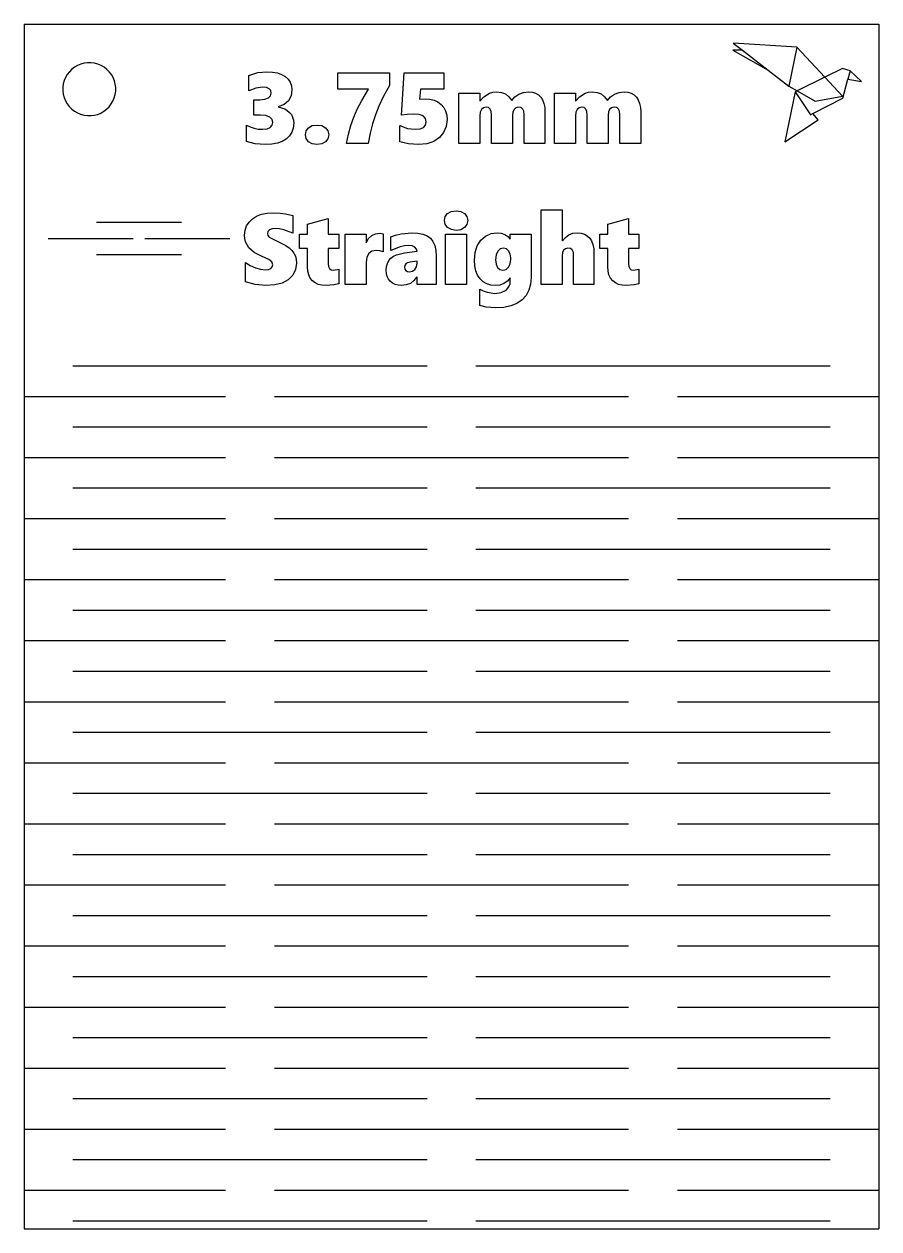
# Model space of a CAD drawing. Extents: x -223 to 223, y -314 to 314.
# Drawn here: x 118.2 to 223.1, y -154 to -6 of the extents above; entities that cross this region are included whole.
import ezdxf

# ---------------------------------------------------------------- set-up
doc = ezdxf.new("R2010")
doc.units = 0
doc.header["$MEASUREMENT"] = 0
doc.layers.get('0').update_dxf_attribs({"linetype": 'CONTINUOUS'})

msp = doc.modelspace()

# ---------------------------------------------------------------- linework, layer by layer
for p, q in [((118.16, -5.99), (223.11, -5.99)), ((118.16, -5.99), (118.18, -51.71)), ((223.11, -5.99), (223.11, -51.71)), ((213.02, -8.84), (205.23, -8.32)), ((205.23, -8.32), (206.37, -9.2)), ((213.02, -8.84), (212.04, -13.59)), ((216.47, -12.51), (213.02, -8.84)), ((205.18, -9.2), (209.52, -11.64)), ((206.37, -9.2), (205.18, -9.2)), ((206.37, -9.2), (209.52, -11.64)), ((123.72, -11.83), (123.46, -12.17)), ((124.03, -11.53), (123.72, -11.83)), ((124.36, -11.28), (124.03, -11.53)), ((124.73, -11.07), (124.36, -11.28)), ((125.13, -10.9), (124.73, -11.07)), ((125.54, -10.8), (125.13, -10.9)), ((125.96, -10.74), (125.54, -10.8)), ((126.39, -10.74), (125.96, -10.74)), ((126.81, -10.8), (126.39, -10.74)), ((127.22, -10.91), (126.81, -10.8)), ((127.61, -11.08), (127.22, -10.91)), ((127.98, -11.29), (127.61, -11.08)), ((128.31, -11.55), (127.98, -11.29)), ((128.61, -11.85), (128.31, -11.55)), ((209.52, -11.64), (212.04, -13.59)), ((218.65, -11.44), (216.47, -12.51)), ((219.57, -11.73), (218.65, -11.44)), ((219.57, -11.73), (219.28, -12.73)), ((220.98, -13.03), (219.57, -11.73)), ((123.09, -12.93), (122.97, -13.34)), ((123.25, -12.54), (123.09, -12.93)), ((123.46, -12.17), (123.25, -12.54)), ((128.87, -12.19), (128.61, -11.85)), ((129.08, -12.56), (128.87, -12.19)), ((129.24, -12.96), (129.08, -12.56)), ((129.35, -13.37), (129.24, -12.96)), ((145.76, -12.28), (146.84, -11.95)), ((145.76, -14.2), (145.76, -12.28)), ((146.84, -11.95), (147.97, -11.84)), ((147.97, -11.84), (148.65, -11.88)), ((148.65, -11.88), (149.25, -11.99)), ((149.25, -11.99), (149.77, -12.17)), ((149.77, -12.17), (150.22, -12.43)), ((150.22, -12.43), (150.58, -12.75)), ((150.58, -12.75), (150.83, -13.13)), ((150.83, -13.13), (150.98, -13.56)), ((156.69, -13.99), (156.69, -11.99)), ((156.69, -11.99), (163.02, -11.99)), ((163.02, -11.99), (163.02, -13.51)), ((164.49, -17.19), (164.82, -11.99)), ((164.82, -11.99), (169.71, -11.99)), ((169.71, -11.99), (169.71, -13.99)), ((216.47, -12.51), (213.07, -14.19)), ((218.63, -14.82), (216.47, -12.51)), ((218.67, -15.09), (219.28, -12.73)), ((219.28, -12.73), (220.98, -13.03)), ((122.92, -13.76), (122.91, -14.18)), ((122.91, -14.18), (122.97, -14.61)), ((122.97, -13.34), (122.92, -13.76)), ((122.97, -14.61), (123.08, -15.02)), ((129.23, -15.04), (129.34, -14.63)), ((129.34, -14.63), (129.4, -14.21)), ((129.4, -13.79), (129.35, -13.37)), ((129.4, -14.21), (129.4, -13.79)), ((146.6, -13.84), (145.76, -14.2)), ((147.44, -13.72), (146.6, -13.84)), ((147.91, -13.77), (147.44, -13.72)), ((148.24, -13.92), (147.91, -13.77)), ((148.16, -15.05), (148.42, -14.79)), ((148.44, -14.15), (148.24, -13.92)), ((148.42, -14.79), (148.51, -14.46)), ((148.51, -14.46), (148.44, -14.15)), ((150.93, -14.8), (150.6, -15.41)), ((151.04, -14.05), (150.93, -14.8)), ((150.98, -13.56), (151.04, -14.05)), ((160.46, -13.99), (156.69, -13.99)), ((159.64, -15.36), (160.46, -13.99)), ((163.02, -13.51), (162.26, -14.92)), ((166.81, -13.99), (166.72, -15.21)), ((169.71, -13.99), (166.81, -13.99)), ((171.53, -20.64), (171.53, -14.46)), ((171.53, -14.46), (174.1, -14.46)), ((174.1, -14.46), (174.1, -15.44)), ((174.59, -14.91), (175.3, -14.48)), ((175.3, -14.48), (175.72, -14.35)), ((175.72, -14.35), (176.16, -14.31)), ((176.16, -14.31), (176.77, -14.38)), ((176.77, -14.38), (177.27, -14.57)), ((177.27, -14.57), (177.68, -14.91)), ((178.4, -14.93), (178.89, -14.59)), ((178.89, -14.59), (179.47, -14.38)), ((179.47, -14.38), (180.1, -14.31)), ((180.1, -14.31), (180.56, -14.35)), ((180.56, -14.35), (180.96, -14.47)), ((180.96, -14.47), (181.3, -14.67)), ((181.3, -14.67), (181.59, -14.95)), ((183.27, -20.64), (183.27, -14.46)), ((183.27, -14.46), (185.85, -14.46)), ((185.85, -14.46), (185.85, -15.44)), ((186.33, -14.91), (187.05, -14.48)), ((187.05, -14.48), (187.46, -14.35)), ((187.46, -14.35), (187.91, -14.31)), ((187.91, -14.31), (188.52, -14.38)), ((188.52, -14.38), (189.02, -14.57)), ((189.02, -14.57), (189.43, -14.91)), ((190.15, -14.93), (190.64, -14.59)), ((190.64, -14.59), (191.21, -14.38)), ((191.21, -14.38), (191.85, -14.31)), ((191.85, -14.31), (192.3, -14.35)), ((192.3, -14.35), (192.7, -14.47)), ((192.7, -14.47), (193.05, -14.67)), ((193.05, -14.67), (193.34, -14.95)), ((212.84, -14.3), (211.57, -20.45)), ((212.04, -13.59), (213.07, -14.19)), ((213.07, -14.19), (212.84, -14.3)), ((212.84, -14.3), (214.71, -17.14)), ((213.07, -14.19), (215.28, -15.46)), ((123.08, -15.02), (123.24, -15.41)), ((123.24, -15.41), (123.45, -15.78)), ((123.45, -15.78), (123.71, -16.12)), ((123.71, -16.12), (124, -16.42)), ((128.29, -16.44), (128.59, -16.14)), ((128.59, -16.14), (128.85, -15.8)), ((128.85, -15.8), (129.07, -15.44)), ((129.07, -15.44), (129.23, -15.04)), ((146.35, -17.17), (146.35, -15.28)), ((146.35, -15.28), (147.08, -15.28)), ((147.08, -15.28), (147.72, -15.22)), ((147.72, -15.22), (148.16, -15.05)), ((150.07, -15.86), (149.37, -16.13)), ((149.37, -16.13), (149.37, -16.16)), ((149.37, -16.16), (150.15, -16.39)), ((150.6, -15.41), (150.07, -15.86)), ((159.05, -16.45), (159.64, -15.36)), ((161.72, -16.08), (161.3, -17.13)), ((162.26, -14.92), (161.72, -16.08)), ((166.72, -15.21), (167.38, -15.17)), ((167.38, -15.17), (167.98, -15.21)), ((167.98, -15.21), (168.51, -15.34)), ((168.51, -15.34), (168.97, -15.55)), ((168.97, -15.55), (169.37, -15.85)), ((169.37, -15.85), (169.68, -16.23)), ((169.68, -16.23), (169.91, -16.66)), ((174.12, -15.44), (174.59, -14.91)), ((174.55, -16.26), (174.3, -16.47)), ((174.89, -16.2), (174.55, -16.26)), ((175.17, -16.25), (174.89, -16.2)), ((175.37, -16.43), (175.17, -16.25)), ((177.68, -14.91), (178.02, -15.39)), ((178.02, -15.39), (178.4, -14.93)), ((178.55, -16.26), (178.31, -16.46)), ((178.86, -16.2), (178.55, -16.26)), ((179.17, -16.25), (178.86, -16.2)), ((179.38, -16.42), (179.17, -16.25)), ((181.59, -14.95), (181.82, -15.3)), ((181.82, -15.3), (181.98, -15.72)), ((181.98, -15.72), (182.08, -16.21)), ((182.08, -16.21), (182.11, -16.77)), ((185.87, -15.44), (186.33, -14.91)), ((186.29, -16.26), (186.05, -16.47)), ((186.64, -16.2), (186.29, -16.26)), ((186.92, -16.25), (186.64, -16.2)), ((187.12, -16.43), (186.92, -16.25)), ((189.43, -14.91), (189.77, -15.39)), ((189.77, -15.39), (190.15, -14.93)), ((190.29, -16.26), (190.05, -16.46)), ((190.61, -16.2), (190.29, -16.26)), ((190.92, -16.25), (190.61, -16.2)), ((191.13, -16.42), (190.92, -16.25)), ((193.34, -14.95), (193.56, -15.3)), ((193.56, -15.3), (193.73, -15.72)), ((193.73, -15.72), (193.82, -16.21)), ((193.82, -16.21), (193.86, -16.77)), ((215.08, -16.92), (218.67, -15.09)), ((215.28, -15.46), (218.63, -14.82)), ((124, -16.42), (124.34, -16.68)), ((124.34, -16.68), (124.71, -16.89)), ((124.71, -16.89), (125.1, -17.06)), ((125.1, -17.06), (125.51, -17.17)), ((125.51, -17.17), (125.93, -17.23)), ((125.93, -17.23), (126.36, -17.23)), ((126.36, -17.23), (126.78, -17.18)), ((126.78, -17.18), (127.19, -17.07)), ((127.19, -17.07), (127.58, -16.91)), ((127.58, -16.91), (127.95, -16.7)), ((127.95, -16.7), (128.29, -16.44)), ((147.18, -17.17), (146.35, -17.17)), ((147.82, -17.23), (147.18, -17.17)), ((148.31, -17.41), (147.82, -17.23)), ((148.61, -17.69), (148.31, -17.41)), ((148.71, -18.06), (148.61, -17.69)), ((150.15, -16.39), (150.47, -16.58)), ((150.47, -16.58), (150.75, -16.83)), ((150.75, -16.83), (150.97, -17.11)), ((150.97, -17.11), (151.13, -17.43)), ((151.13, -17.43), (151.23, -17.79)), ((158.26, -18.43), (158.63, -17.42)), ((158.63, -17.42), (159.05, -16.45)), ((161.3, -17.13), (160.95, -18.23)), ((165.19, -17.07), (164.49, -17.19)), ((165.96, -17.03), (165.19, -17.07)), ((166.65, -17.09), (165.96, -17.03)), ((167.14, -17.27), (166.65, -17.09)), ((167.44, -17.57), (167.14, -17.27)), ((167.54, -17.99), (167.44, -17.57)), ((169.91, -16.66), (170.04, -17.16)), ((170.09, -17.72), (169.98, -18.56)), ((170.04, -17.16), (170.09, -17.72)), ((174.15, -16.8), (174.1, -17.26)), ((174.1, -17.26), (174.1, -20.64)), ((174.3, -16.47), (174.15, -16.8)), ((175.5, -16.73), (175.37, -16.43)), ((175.54, -17.14), (175.5, -16.73)), ((175.54, -20.64), (175.54, -17.14)), ((178.16, -16.78), (178.11, -17.21)), ((178.11, -17.21), (178.11, -20.64)), ((178.31, -16.46), (178.16, -16.78)), ((179.5, -16.69), (179.38, -16.42)), ((179.54, -17.08), (179.5, -16.69)), ((179.54, -20.64), (179.54, -17.08)), ((182.11, -16.77), (182.11, -20.64)), ((185.9, -16.8), (185.85, -17.26)), ((185.85, -17.26), (185.85, -20.64)), ((186.05, -16.47), (185.9, -16.8)), ((187.24, -16.73), (187.12, -16.43)), ((187.28, -17.14), (187.24, -16.73)), ((187.28, -20.64), (187.28, -17.14)), ((189.9, -16.78), (189.85, -17.21)), ((189.85, -17.21), (189.85, -20.64)), ((190.05, -16.46), (189.9, -16.78)), ((191.25, -16.69), (191.13, -16.42)), ((191.29, -17.08), (191.25, -16.69)), ((191.29, -20.64), (191.29, -17.08)), ((193.86, -16.77), (193.86, -20.64)), ((211.57, -20.45), (215.65, -17.75)), ((214.71, -17.14), (215, -16.96)), ((215, -16.96), (215.08, -16.92)), ((215.65, -17.75), (215, -16.96)), ((145.46, -20.41), (145.46, -18.39)), ((145.46, -18.39), (145.9, -18.61)), ((145.9, -18.61), (146.39, -18.77)), ((146.39, -18.77), (146.91, -18.88)), ((146.91, -18.88), (147.44, -18.91)), ((147.44, -18.91), (147.98, -18.86)), ((147.98, -18.86), (148.38, -18.69)), ((148.38, -18.69), (148.63, -18.42)), ((148.63, -18.42), (148.71, -18.06)), ((151.2, -18.76), (151.03, -19.28)), ((151.26, -18.17), (151.2, -18.76)), ((151.23, -17.79), (151.26, -18.17)), ((152.69, -19.57), (152.79, -19.09)), ((152.79, -19.09), (153.08, -18.71)), ((153.08, -18.71), (153.53, -18.46)), ((153.53, -18.46), (154.13, -18.38)), ((154.13, -18.38), (154.7, -18.46)), ((154.7, -18.46), (155.16, -18.71)), ((155.16, -18.71), (155.46, -19.09)), ((155.46, -19.09), (155.56, -19.57)), ((157.97, -19.5), (158.26, -18.43)), ((160.95, -18.23), (160.66, -19.39)), ((164.28, -20.43), (164.28, -18.43)), ((164.28, -18.43), (165.21, -18.79)), ((165.21, -18.79), (166.19, -18.91)), ((166.19, -18.91), (166.78, -18.85)), ((166.78, -18.85), (167.2, -18.67)), ((167.2, -18.67), (167.45, -18.38)), ((167.45, -18.38), (167.54, -17.99)), ((169.98, -18.56), (169.67, -19.31)), ((146.52, -20.69), (145.46, -20.41)), ((147.76, -20.79), (146.52, -20.69)), ((149.25, -20.62), (148.56, -20.75)), ((149.85, -20.41), (149.25, -20.62)), ((150.35, -20.11), (149.85, -20.41)), ((150.75, -19.73), (150.35, -20.11)), ((151.03, -19.28), (150.75, -19.73)), ((152.79, -20.05), (152.69, -19.57)), ((153.08, -20.44), (152.79, -20.05)), ((153.54, -20.71), (153.08, -20.44)), ((154.1, -20.79), (153.54, -20.71)), ((154.71, -20.71), (154.1, -20.79)), ((155.17, -20.46), (154.71, -20.71)), ((155.46, -20.07), (155.17, -20.46)), ((155.56, -19.57), (155.46, -20.07)), ((157.75, -20.64), (157.97, -19.5)), ((160.42, -20.64), (157.75, -20.64)), ((160.66, -19.39), (160.42, -20.64)), ((165.34, -20.69), (164.28, -20.43)), ((166.59, -20.79), (165.34, -20.69)), ((167.59, -20.7), (166.59, -20.79)), ((168.46, -20.4), (167.59, -20.7)), ((169.15, -19.93), (168.46, -20.4)), ((169.67, -19.31), (169.15, -19.93)), ((174.1, -20.64), (171.53, -20.64)), ((178.11, -20.64), (175.54, -20.64)), ((182.11, -20.64), (179.54, -20.64)), ((185.85, -20.64), (183.27, -20.64)), ((189.85, -20.64), (187.28, -20.64)), ((193.86, -20.64), (191.29, -20.64)), ((148.56, -20.75), (147.76, -20.79)), ((146.19, -29.9), (146.71, -29.57)), ((146.71, -29.57), (147.3, -29.34)), ((147.3, -29.34), (147.99, -29.2)), ((147.99, -29.2), (148.75, -29.15)), ((148.75, -29.15), (149.58, -29.19)), ((149.58, -29.19), (150.27, -29.28)), ((150.27, -29.28), (151.14, -29.48)), ((151.14, -29.48), (151.14, -31.68)), ((169.86, -29.62), (170.15, -29.24)), ((170.15, -29.24), (170.6, -29)), ((170.6, -29), (171.19, -28.91)), ((171.19, -28.91), (171.77, -29)), ((171.77, -29), (172.23, -29.24)), ((172.23, -29.24), (172.53, -29.62)), ((181.65, -37.95), (181.65, -28.8)), ((181.65, -28.8), (184.22, -28.8)), ((184.22, -28.8), (184.22, -32.61)), ((127.06, -30.3), (137.5, -30.3)), ((145.29, -31.31), (145.47, -30.78)), ((145.47, -30.78), (145.77, -30.31)), ((145.77, -30.31), (146.19, -29.9)), ((152.95, -30.56), (155.49, -29.86)), ((152.95, -31.77), (152.95, -30.56)), ((155.49, -29.86), (155.49, -31.77)), ((169.76, -30.1), (169.86, -29.62)), ((169.86, -30.58), (169.76, -30.1)), ((170.16, -30.97), (169.86, -30.58)), ((170.62, -31.23), (170.16, -30.97)), ((172.23, -30.98), (171.77, -31.24)), ((172.53, -30.59), (172.23, -30.98)), ((172.53, -29.62), (172.63, -30.1)), ((172.63, -30.1), (172.53, -30.59)), ((189.81, -30.56), (192.35, -29.86)), ((189.81, -31.77), (189.81, -30.56)), ((192.35, -29.86), (192.35, -31.77)), ((121.13, -32.3), (131.56, -32.3)), ((133, -32.3), (143.43, -32.3)), ((145.23, -31.91), (145.29, -31.31)), ((145.27, -32.34), (145.23, -31.91)), ((145.36, -32.74), (145.27, -32.34)), ((148.1, -31.44), (148.03, -31.7)), ((148.03, -31.7), (148.08, -31.94)), ((148.08, -31.94), (148.24, -32.15)), ((148.29, -31.25), (148.1, -31.44)), ((148.24, -32.15), (149.14, -32.61)), ((148.6, -31.13), (148.29, -31.25)), ((148.99, -31.09), (148.6, -31.13)), ((149.53, -31.12), (148.99, -31.09)), ((150.06, -31.24), (149.53, -31.12)), ((151.14, -31.68), (150.06, -31.24)), ((151.98, -33.55), (151.98, -31.77)), ((151.98, -31.77), (152.95, -31.77)), ((155.49, -31.77), (156.78, -31.77)), ((156.78, -31.77), (156.78, -33.55)), ((157.58, -37.95), (157.58, -31.77)), ((157.58, -31.77), (160.15, -31.77)), ((160.15, -31.77), (160.15, -32.86)), ((160.17, -32.86), (160.46, -32.34)), ((160.46, -32.34), (160.84, -31.96)), ((160.84, -31.96), (161.31, -31.74)), ((161.31, -31.74), (161.86, -31.66)), ((161.86, -31.66), (162.23, -31.73)), ((162.23, -31.73), (162.23, -33.97)), ((163.2, -32.11), (163.77, -31.91)), ((163.2, -33.78), (163.2, -32.11)), ((163.77, -31.91), (164.46, -31.76)), ((164.46, -31.76), (165.75, -31.62)), ((165.75, -31.62), (166.49, -31.66)), ((166.49, -31.66), (167.11, -31.79)), ((167.11, -31.79), (167.63, -32)), ((167.63, -32), (168.04, -32.29)), ((168.04, -32.29), (168.35, -32.68)), ((169.9, -37.95), (169.9, -31.77)), ((169.9, -31.77), (172.48, -31.77)), ((171.19, -31.32), (170.62, -31.23)), ((171.77, -31.24), (171.19, -31.32)), ((172.48, -31.77), (172.48, -37.95)), ((173.8, -33.21), (174.24, -32.53)), ((174.24, -32.53), (174.81, -32.03)), ((174.81, -32.03), (175.49, -31.72)), ((175.49, -31.72), (176.24, -31.62)), ((176.24, -31.62), (176.74, -31.67)), ((176.74, -31.67), (177.17, -31.82)), ((177.17, -31.82), (177.53, -32.06)), ((177.53, -32.06), (177.83, -32.41)), ((177.85, -32.41), (177.85, -31.77)), ((177.85, -31.77), (180.41, -31.77)), ((180.41, -31.77), (180.41, -37.09)), ((184.25, -32.61), (184.61, -32.19)), ((184.61, -32.19), (185.05, -31.87)), ((185.05, -31.87), (185.54, -31.68)), ((185.54, -31.68), (186.07, -31.62)), ((186.07, -31.62), (186.54, -31.66)), ((186.54, -31.66), (186.95, -31.78)), ((186.95, -31.78), (187.3, -31.98)), ((187.3, -31.98), (187.6, -32.26)), ((187.6, -32.26), (187.83, -32.62)), ((188.84, -33.55), (188.84, -31.77)), ((188.84, -31.77), (189.81, -31.77)), ((192.35, -31.77), (193.63, -31.77)), ((193.63, -31.77), (193.63, -33.55)), ((145.53, -33.11), (145.36, -32.74)), ((145.76, -33.45), (145.53, -33.11)), ((146.41, -34.04), (145.76, -33.45)), ((149.14, -32.61), (150.29, -33.18)), ((150.29, -33.18), (150.72, -33.48)), ((150.72, -33.48), (151.04, -33.8)), ((151.04, -33.8), (151.29, -34.13)), ((152.95, -33.55), (151.98, -33.55)), ((152.95, -35.82), (152.95, -33.55)), ((156.78, -33.55), (155.49, -33.55)), ((155.49, -33.55), (155.49, -35.4)), ((160.87, -33.89), (160.47, -34.16)), ((161.42, -33.8), (160.87, -33.89)), ((161.83, -33.85), (161.42, -33.8)), ((162.23, -33.97), (161.83, -33.85)), ((164.33, -33.34), (163.2, -33.78)), ((164.87, -33.23), (164.33, -33.34)), ((164.86, -34.08), (166.4, -33.88)), ((165.4, -33.19), (164.87, -33.23)), ((165.81, -33.24), (165.4, -33.19)), ((166.13, -33.39), (165.81, -33.24)), ((166.33, -33.61), (166.13, -33.39)), ((166.4, -33.88), (166.33, -33.61)), ((168.35, -32.68), (168.57, -33.19)), ((168.57, -33.19), (168.7, -33.81)), ((168.7, -33.81), (168.75, -34.54)), ((173.53, -34.04), (173.8, -33.21)), ((176.31, -33.89), (176.11, -34.34)), ((176.61, -33.6), (176.31, -33.89)), ((177, -33.5), (176.61, -33.6)), ((177.37, -33.58), (177, -33.5)), ((177.65, -33.82), (177.37, -33.58)), ((177.84, -34.2), (177.65, -33.82)), ((184.4, -33.76), (184.27, -34.06)), ((184.63, -33.57), (184.4, -33.76)), ((184.93, -33.5), (184.63, -33.57)), ((185.24, -33.56), (184.93, -33.5)), ((185.46, -33.73), (185.24, -33.56)), ((185.59, -34.02), (185.46, -33.73)), ((185.63, -34.42), (185.59, -34.02)), ((187.83, -32.62), (187.99, -33.06)), ((187.99, -33.06), (188.09, -33.57)), ((188.09, -33.57), (188.12, -34.15)), ((189.81, -33.55), (188.84, -33.55)), ((189.81, -35.82), (189.81, -33.55)), ((193.63, -33.55), (192.35, -33.55)), ((192.35, -33.55), (192.35, -35.4)), ((127.06, -34.3), (137.5, -34.3)), ((145.36, -37.64), (145.36, -35.27)), ((145.36, -35.27), (145.93, -35.63)), ((147.32, -34.5), (146.41, -34.04)), ((148.21, -34.88), (147.32, -34.5)), ((148.56, -35.18), (148.21, -34.88)), ((148.68, -35.55), (148.56, -35.18)), ((151.29, -34.13), (151.46, -34.5)), ((151.46, -34.5), (151.57, -34.9)), ((151.6, -35.33), (151.49, -36.14)), ((151.57, -34.9), (151.6, -35.33)), ((155.49, -35.4), (155.53, -35.76)), ((160.23, -34.63), (160.15, -35.27)), ((160.15, -35.27), (160.15, -37.95)), ((160.47, -34.16), (160.23, -34.63)), ((162.66, -35.76), (162.76, -35.38)), ((162.76, -35.38), (162.94, -35.04)), ((162.94, -35.04), (163.18, -34.75)), ((163.18, -34.75), (163.5, -34.51)), ((163.5, -34.51), (163.88, -34.32)), ((163.88, -34.32), (164.86, -34.08)), ((165.04, -35.45), (164.92, -35.62)), ((165.24, -35.32), (165.04, -35.45)), ((165.53, -35.24), (165.24, -35.32)), ((166.4, -35.12), (165.53, -35.24)), ((166.33, -35.78), (166.4, -35.35)), ((166.4, -35.35), (166.4, -35.12)), ((168.75, -34.54), (168.75, -37.95)), ((173.44, -34.98), (173.53, -34.04)), ((173.49, -35.67), (173.44, -34.98)), ((176.11, -34.34), (176.05, -34.92)), ((176.05, -34.92), (176.1, -35.46)), ((176.1, -35.46), (176.27, -35.87)), ((177.65, -35.86), (177.83, -35.44)), ((177.83, -35.44), (177.9, -34.9)), ((177.9, -34.68), (177.84, -34.2)), ((177.9, -34.9), (177.9, -34.68)), ((184.27, -34.06), (184.22, -34.44)), ((184.22, -34.44), (184.22, -37.95)), ((185.63, -37.95), (185.63, -34.42)), ((188.12, -34.15), (188.12, -37.95)), ((192.35, -35.4), (192.39, -35.76)), ((145.93, -35.63), (146.56, -35.91)), ((146.56, -35.91), (147.19, -36.1)), ((147.19, -36.1), (147.78, -36.16)), ((147.78, -36.16), (148.16, -36.12)), ((148.16, -36.12), (148.45, -36)), ((148.45, -36), (148.62, -35.81)), ((148.62, -35.81), (148.68, -35.55)), ((151.14, -36.83), (150.59, -37.39)), ((151.49, -36.14), (151.14, -36.83)), ((152.99, -36.34), (152.95, -35.82)), ((153.11, -36.79), (152.99, -36.34)), ((153.3, -37.18), (153.11, -36.79)), ((155.53, -35.76), (155.65, -36.01)), ((155.65, -36.01), (155.85, -36.17)), ((155.85, -36.17), (156.14, -36.22)), ((156.14, -36.22), (156.78, -36.08)), ((156.78, -36.08), (156.78, -37.87)), ((162.62, -36.19), (162.66, -35.76)), ((162.66, -36.61), (162.62, -36.19)), ((162.75, -36.97), (162.66, -36.61)), ((162.9, -37.3), (162.75, -36.97)), ((164.92, -35.62), (164.88, -35.85)), ((164.88, -35.85), (164.92, -36.08)), ((164.92, -36.08), (165.04, -36.27)), ((165.04, -36.27), (165.23, -36.39)), ((165.23, -36.39), (165.49, -36.43)), ((165.49, -36.43), (165.86, -36.35)), ((165.86, -36.35), (166.15, -36.13)), ((166.15, -36.13), (166.33, -35.78)), ((173.62, -36.28), (173.49, -35.67)), ((173.83, -36.82), (173.62, -36.28)), ((174.14, -37.27), (173.83, -36.82)), ((176.27, -35.87), (176.55, -36.13)), ((176.55, -36.13), (176.95, -36.22)), ((176.95, -36.22), (177.35, -36.13)), ((177.35, -36.13), (177.65, -35.86)), ((189.85, -36.34), (189.81, -35.82)), ((189.96, -36.79), (189.85, -36.34)), ((190.15, -37.18), (189.96, -36.79)), ((192.39, -35.76), (192.51, -36.01)), ((192.51, -36.01), (192.71, -36.17)), ((192.71, -36.17), (192.99, -36.22)), ((192.99, -36.22), (193.63, -36.08)), ((193.63, -36.08), (193.63, -37.87)), ((146.54, -37.99), (145.36, -37.64)), ((147.84, -38.1), (146.54, -37.99)), ((148.93, -38.02), (147.84, -38.1)), ((149.85, -37.79), (148.93, -38.02)), ((150.59, -37.39), (149.85, -37.79)), ((153.56, -37.51), (153.3, -37.18)), ((153.89, -37.77), (153.56, -37.51)), ((154.28, -37.95), (153.89, -37.77)), ((154.73, -38.06), (154.28, -37.95)), ((155.24, -38.1), (154.73, -38.06)), ((156.2, -38.03), (155.24, -38.1)), ((156.78, -37.87), (156.2, -38.03)), ((160.15, -37.95), (157.58, -37.95)), ((163.12, -37.58), (162.9, -37.3)), ((163.39, -37.81), (163.12, -37.58)), ((163.71, -37.97), (163.39, -37.81)), ((164.08, -38.07), (163.71, -37.97)), ((164.49, -38.1), (164.08, -38.07)), ((165.08, -38.03), (164.49, -38.1)), ((165.59, -37.83), (165.08, -38.03)), ((166.02, -37.49), (165.59, -37.83)), ((166.37, -37.01), (166.02, -37.49)), ((166.4, -37.95), (166.4, -37.01)), ((168.75, -37.95), (166.4, -37.95)), ((172.48, -37.95), (169.9, -37.95)), ((174.51, -37.63), (174.14, -37.27)), ((174.96, -37.89), (174.51, -37.63)), ((175.46, -38.05), (174.96, -37.89)), ((176.03, -38.1), (175.46, -38.05)), ((176.56, -38.04), (176.03, -38.1)), ((177.07, -37.85), (176.56, -38.04)), ((177.5, -37.55), (177.07, -37.85)), ((177.34, -38.66), (177.56, -38.43)), ((177.83, -37.17), (177.5, -37.55)), ((177.56, -38.43), (177.72, -38.17)), ((177.72, -38.17), (177.82, -37.88)), ((177.82, -37.88), (177.85, -37.55)), ((177.85, -37.55), (177.85, -37.17)), ((180.34, -37.93), (180.13, -38.67)), ((180.41, -37.09), (180.34, -37.93)), ((184.22, -37.95), (181.65, -37.95)), ((188.12, -37.95), (185.63, -37.95)), ((190.42, -37.51), (190.15, -37.18)), ((190.75, -37.77), (190.42, -37.51)), ((191.14, -37.95), (190.75, -37.77)), ((191.59, -38.06), (191.14, -37.95)), ((192.1, -38.1), (191.59, -38.06)), ((193.06, -38.03), (192.1, -38.1)), ((193.63, -37.87), (193.06, -38.03)), ((174.12, -40.56), (174.12, -38.54)), ((174.12, -38.54), (174.54, -38.76)), ((174.54, -38.76), (175.03, -38.93)), ((175.03, -38.93), (175.95, -39.07)), ((175.95, -39.07), (176.73, -38.97)), ((176.73, -38.97), (177.34, -38.66)), ((179.29, -39.86), (178.67, -40.29)), ((179.78, -39.31), (179.29, -39.86)), ((180.13, -38.67), (179.78, -39.31)), ((174.9, -40.76), (174.12, -40.56)), ((176.03, -40.85), (174.9, -40.76)), ((177.04, -40.79), (176.03, -40.85)), ((177.92, -40.6), (177.04, -40.79)), ((178.67, -40.29), (177.92, -40.6)), ((124.16, -47.96), (167.63, -47.96)), ((173.63, -47.96), (217.11, -47.96)), ((118.18, -51.71), (142.9, -51.71)), ((118.18, -51.71), (118.18, -59.21)), ((148.9, -51.71), (192.37, -51.71)), ((198.37, -51.71), (223.11, -51.71)), ((223.11, -51.71), (223.11, -59.21)), ((124.16, -55.46), (167.63, -55.46)), ((173.63, -55.46), (217.11, -55.46)), ((118.18, -59.21), (142.9, -59.21)), ((118.18, -59.21), (118.18, -66.71)), ((148.9, -59.21), (192.37, -59.21)), ((198.37, -59.21), (223.11, -59.21)), ((223.11, -59.21), (223.11, -66.71)), ((124.16, -62.96), (167.63, -62.96)), ((173.63, -62.96), (217.11, -62.96)), ((118.18, -66.71), (142.9, -66.71)), ((118.18, -66.71), (118.18, -74.21)), ((148.9, -66.71), (192.37, -66.71)), ((198.37, -66.71), (223.11, -66.71)), ((223.11, -66.71), (223.11, -74.21)), ((124.16, -70.46), (167.63, -70.46)), ((173.63, -70.46), (217.11, -70.46)), ((118.18, -74.21), (142.9, -74.21)), ((118.18, -74.21), (118.18, -81.71)), ((148.9, -74.21), (192.37, -74.21)), ((198.37, -74.21), (223.11, -74.21)), ((223.11, -74.21), (223.11, -81.71)), ((124.16, -77.96), (167.63, -77.96)), ((173.63, -77.96), (217.11, -77.96)), ((118.18, -81.71), (142.9, -81.71)), ((118.18, -81.71), (118.18, -89.21)), ((148.9, -81.71), (192.37, -81.71)), ((198.37, -81.71), (223.11, -81.71)), ((223.11, -81.71), (223.11, -89.21)), ((124.16, -85.46), (167.63, -85.46)), ((173.63, -85.46), (217.11, -85.46)), ((118.18, -89.21), (142.9, -89.21)), ((118.18, -89.21), (118.18, -96.71)), ((148.9, -89.21), (192.37, -89.21)), ((198.37, -89.21), (223.11, -89.21)), ((223.11, -89.21), (223.11, -96.71)), ((124.16, -92.96), (167.63, -92.96)), ((173.63, -92.96), (217.11, -92.96)), ((118.18, -96.71), (142.9, -96.71)), ((118.18, -96.71), (118.18, -104.21)), ((148.9, -96.71), (192.37, -96.71)), ((198.37, -96.71), (223.11, -96.71)), ((223.11, -96.71), (223.11, -104.21)), ((124.16, -100.46), (167.63, -100.46)), ((173.63, -100.46), (217.11, -100.46)), ((118.18, -104.21), (142.9, -104.21)), ((118.18, -104.21), (118.18, -111.71)), ((148.9, -104.21), (192.37, -104.21)), ((198.37, -104.21), (223.11, -104.21)), ((223.11, -104.21), (223.11, -111.71)), ((124.16, -107.96), (167.63, -107.96)), ((173.63, -107.96), (217.11, -107.96)), ((118.18, -111.71), (142.9, -111.71)), ((118.18, -111.71), (118.18, -119.21)), ((148.9, -111.71), (192.37, -111.71)), ((198.37, -111.71), (223.11, -111.71)), ((223.11, -111.71), (223.11, -119.21)), ((124.16, -115.46), (167.63, -115.46)), ((173.63, -115.46), (217.11, -115.46)), ((118.18, -119.21), (142.9, -119.21)), ((118.18, -119.21), (118.18, -126.71)), ((148.9, -119.21), (192.37, -119.21)), ((198.37, -119.21), (223.11, -119.21)), ((223.11, -119.21), (223.11, -126.71)), ((124.16, -122.96), (167.63, -122.96)), ((173.63, -122.96), (217.11, -122.96)), ((118.18, -126.71), (142.9, -126.71)), ((118.18, -126.71), (118.18, -134.21)), ((148.9, -126.71), (192.37, -126.71)), ((198.37, -126.71), (223.11, -126.71)), ((223.11, -126.71), (223.11, -134.21)), ((124.16, -130.46), (167.63, -130.46)), ((173.63, -130.46), (217.11, -130.46)), ((118.18, -134.21), (142.9, -134.21)), ((118.18, -134.21), (118.18, -141.71)), ((148.9, -134.21), (192.37, -134.21)), ((198.37, -134.21), (223.11, -134.21)), ((223.11, -134.21), (223.11, -141.71)), ((124.16, -137.96), (167.63, -137.96)), ((173.63, -137.96), (217.11, -137.96)), ((118.18, -141.71), (142.9, -141.71)), ((118.18, -141.71), (118.18, -149.21)), ((148.9, -141.71), (192.37, -141.71)), ((198.37, -141.71), (223.11, -141.71)), ((223.11, -141.71), (223.11, -149.21)), ((124.16, -145.46), (167.63, -145.46)), ((173.63, -145.46), (217.11, -145.46)), ((118.18, -149.21), (142.9, -149.21)), ((118.18, -149.21), (118.18, -153.96)), ((148.9, -149.21), (192.37, -149.21)), ((198.37, -149.21), (223.11, -149.21)), ((223.11, -149.21), (223.11, -153.96)), ((124.16, -152.96), (167.63, -152.96)), ((173.63, -152.96), (217.11, -152.96)), ((118.18, -153.96), (142.9, -153.96)), ((142.9, -153.96), (148.9, -153.96)), ((148.9, -153.96), (192.37, -153.96)), ((192.37, -153.96), (198.37, -153.96)), ((198.37, -153.96), (223.11, -153.96))]:
    msp.add_line(p, q)

doc.saveas('drawing.dxf')
